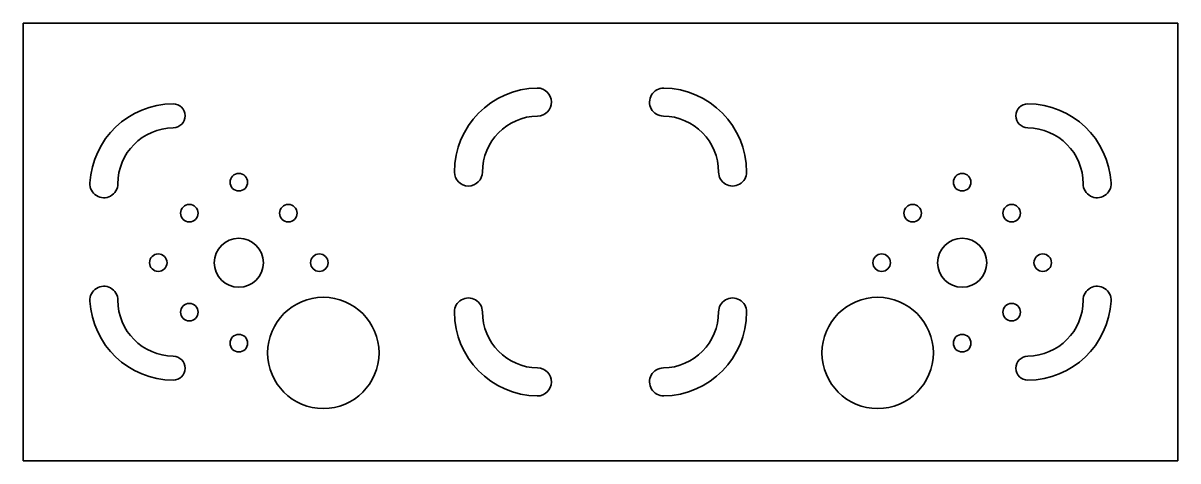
# Model space of a CAD drawing. Extents: x 430 to 759, y 358 to 483.
import ezdxf

# ---------------------------------------------------------------- set-up
doc = ezdxf.new("R2010")
doc.units = 0

msp = doc.modelspace()

# ---------------------------------------------------------------- linework, layer by layer
at = {"color": 7, "lineweight": 35}
for p, q in [((429.660004, 483.080017), (759.339966, 483.080017)), ((429.660004, 357.919983), (429.660004, 483.080017)), ((759.339966, 483.080017), (759.339966, 357.919983)), ((759.339966, 357.919983), (429.660004, 357.919983))]:
    msp.add_line(p, q, dxfattribs=at)
for centre, radius in [((491.246002, 437.584808), 2.5), ((697.754028, 437.584808), 2.5), ((477.103882, 428.726929), 2.5), ((505.388123, 428.726929), 2.5), ((683.611877, 428.726929), 2.5), ((711.896118, 428.726929), 2.5), ((491.246002, 414.584808), 7), ((697.754028, 414.584808), 7), ((468.246002, 414.584808), 2.5), ((514.245972, 414.584808), 2.5), ((674.754028, 414.584808), 2.5), ((720.754028, 414.584808), 2.5), ((477.103882, 400.442657), 2.5), ((515.373535, 388.791016), 15.9), ((673.626465, 388.791016), 15.9), ((711.896118, 400.442657), 2.5), ((491.246002, 391.584808), 2.5), ((697.754028, 391.584808), 2.5)]:
    msp.add_circle(centre, radius, dxfattribs=at)
for centre, radius, start, end in [((576.791931, 440.502136), 24, 90.836311, 180.000005), ((576.5, 460.5), 4, 270.836313, 90.836311), ((612.5, 460.5), 4, 89.163687, 269.163689), ((612.208069, 440.502136), 24, 0, 89.163687), ((472.678162, 435.997375), 24, 90.496086, 176.696857), ((472.5, 456.572601), 3.424001, 270.623525, 90.496086), ((716.5, 456.572601), 3.424001, 89.503912, 269.376476), ((716.321838, 435.997375), 24, 3.303144, 89.503912), ((576.791931, 440.502136), 16, 90.836311, 180.000005), ((612.208069, 440.502136), 16, 0, 89.163687), ((472.711365, 437.14975), 16, 90.623524, 180.000005), ((716.288635, 437.14975), 16, 0, 89.376475), ((556.791931, 440.502136), 4, 180.000005, 360), ((632.208069, 440.502136), 4, 179.999995, 0), ((452.711365, 437.14975), 4, 176.696857, 360), ((736.288635, 437.14975), 4, 179.999995, 3.303144), ((452.711365, 403.85025), 4, 0, 183.303143), ((736.288635, 403.85025), 4, 356.696856, 180.000005), ((472.678162, 405.002625), 24, 183.303143, 269.503914), ((472.711365, 403.85025), 16, 179.999995, 269.376476), ((556.791931, 400.497864), 4, 0, 180.000005), ((632.208069, 400.497864), 4, 360, 180.000005), ((716.288635, 403.85025), 16, 270.623525, 360), ((716.321838, 405.002625), 24, 270.496088, 356.696856), ((576.791931, 400.497864), 24, 179.999995, 269.163689), ((576.791931, 400.497864), 16, 179.999995, 269.163689), ((612.208069, 400.497864), 16, 270.836313, 360), ((612.208069, 400.497864), 24, 270.836313, 360), ((472.5, 384.427399), 3.424001, 269.503914, 89.376475), ((716.5, 384.427399), 3.424001, 90.623524, 270.496088), ((576.5, 380.5), 4, 269.163689, 89.163687), ((612.5, 380.5), 4, 90.836311, 270.836313)]:
    msp.add_arc(centre, radius, start, end, dxfattribs=at)

doc.saveas('drawing.dxf')
